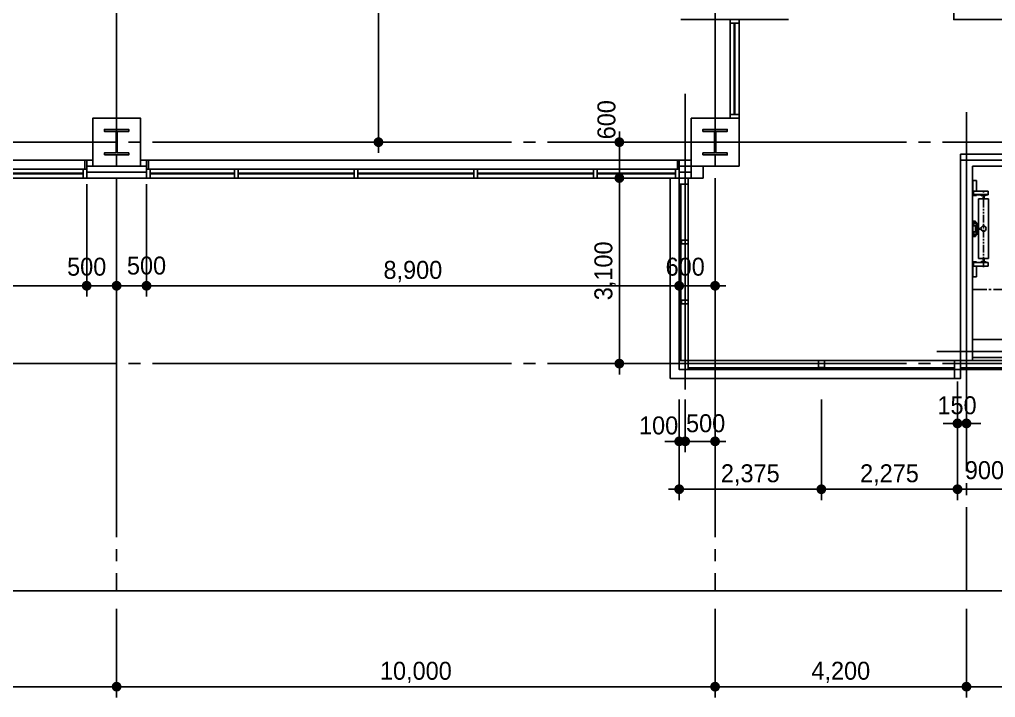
# Model space of a CAD drawing. Extents: x 14411873 to 14490035, y -1804798 to -1750552.
# Drawn here: x 14448251 to 14464558, y -1800829 to -1789499 of the extents above; entities that cross this region are included whole.
import ezdxf

# ---------------------------------------------------------------- set-up
doc = ezdxf.new("R2010")
doc.units = 0
doc.header["$LTSCALE"] = 100
doc.header["$MEASUREMENT"] = 0
doc.header["$PDSIZE"] = -10
for name, pattern in [('CEN', [66, 60, -2, 2, -2]), ('CENTER2', [1.125, 0.75, -0.125, 0.125, -0.125]), ('PHANTOM', [2.5, 1.25, -0.25, 0.25, -0.25, 0.25, -0.25])]:
    doc.linetypes.add(name, pattern=pattern)
doc.layers.get('0').update_dxf_attribs({"linetype": 'CONTINUOUS'})
doc.layers.get('Defpoints').update_dxf_attribs({"linetype": 'CONTINUOUS'})
for name, color, linetype in [('0-내벽고정식', 7, 'CONTINUOUS'), ('8', 8, 'CONTINUOUS'), ('CEN', 1, 'CEN'), ('COL', 2, 'CONTINUOUS'), ('col2', 3, 'CONTINUOUS'), ('DIM', 7, 'CONTINUOUS'), ('elev', 7, 'CONTINUOUS'), ('TEXT1', 7, 'CONTINUOUS'), ('WALL', 2, 'CONTINUOUS'), ('WALL-1', 7, 'CONTINUOUS'), ('WID', 4, 'CONTINUOUS'), ('WINE', 8, 'CONTINUOUS')]:
    doc.layers.add(name, color=color, linetype=linetype)
doc.styles.add('굴림', font='H2HDRM.TTF')
doc.dimstyles.new('DIM100', dxfattribs={"dimtxt": 300, "dimasz": 120, "dimexe": 1, "dimexo": 100, "dimgap": 60, "dimtad": 1, "dimdec": 4, "dimzin": 0, "dimdsep": 46, "dimlunit": 6, "dimtxsty": '굴림', "dimblk": 'DOTT', "dimcen": 0.09, "dimadec": 0, "dimazin": 0, "dimtfac": 1, "dimtdec": 4, "dimtofl": 0, "dimtmove": 2, "dimatfit": 2, "dimldrblk": 'DOTT', "dimfxl": 1, "dimtolj": 1, "dimtzin": 0, "dimarcsym": 0})
doc.dimstyles.new('DIM50', dxfattribs={"dimscale": 50, "dimtxt": 3, "dimasz": 1.2, "dimexe": 1, "dimexo": 1, "dimgap": 0.6, "dimtad": 1, "dimdec": 4, "dimzin": 0, "dimdsep": 46, "dimlunit": 6, "dimtxsty": '굴림', "dimblk": 'DOTT', "dimcen": 0.09, "dimadec": 0, "dimazin": 0, "dimtfac": 1, "dimtdec": 4, "dimtofl": 0, "dimtmove": 2, "dimatfit": 2, "dimldrblk": 'DOTT', "dimfxl": 1, "dimtolj": 1, "dimtzin": 0, "dimarcsym": 0})

# ---------------------------------------------------------------- blocks, each defined once
blk = doc.blocks.new('카운트')
at = {"layer": 'elev', "color": 8}
for p, q in [((0, -242), (-65, -242)), ((-65, -417), (-65, -242)), ((-6, -492), (-6, -242)), ((-261, -482), (-261, -417)), ((-16, -417), (-261, -417)), ((-16, -477), (-261, -477)), ((-16, -482), (-261, -482)), ((-218, -485), (-196, -485)), ((-218, -488), (-196, -488)), ((-174, -485), (-152, -485)), ((-174, -488), (-152, -488)), ((-65, -492), (-65, -482)), ((-16, -482), (-16, -417)), ((-100, -545), (-270, -545)), ((-270, -1545), (-270, -545)), ((-224, -495), (-224, -491)), ((-224, -495), (-221, -495)), ((-221, -495), (-221, -491)), ((-193, -537), (-193, -491)), ((-190, -537), (-190, -491)), ((-180, -537), (-180, -491)), ((-177, -537), (-177, -491)), ((-149, -495), (-149, -491)), ((-149, -495), (-146, -495)), ((-146, -495), (-146, -491)), ((-100, -1545), (-100, -545)), ((0, -492), (-65, -492)), ((-25, -948), (-71, -948)), ((-71, -1148), (-71, -948)), ((-62, -1148), (-62, -948)), ((-25, -952), (-62, -952)), ((-50, -948), (-50, -918)), ((0, -918), (-50, -918)), ((-25, -948), (-25, -998)), ((-4, -1178), (-4, -918)), ((-129, -1043), (-104, -1043)), ((-129, -1053), (-104, -1053)), ((-104, -1043), (-101, -1044)), ((-104, -1053), (-101, -1051)), ((-101, -1044), (-86, -1044)), ((-101, -1051), (-86, -1051)), ((-82, -1041), (-86, -1044)), ((-82, -1055), (-86, -1051)), ((-80, -1011), (-82, -1041)), ((-82, -1055), (-80, -1084)), ((-78, -1009), (-74, -1009)), ((-78, -1087), (-74, -1087)), ((-74, -1009), (-74, -1087)), ((-25, -998), (-62, -998)), ((-25, -1098), (-62, -1098)), ((-50, -1098), (-50, -998)), ((-25, -1148), (-25, -1098)), ((-25, -1148), (-71, -1148)), ((-25, -1144), (-62, -1144)), ((-50, -1178), (-50, -1148)), ((0, -1178), (-50, -1178)), ((-100, -1545), (-270, -1545)), ((-16, -1608), (-261, -1608)), ((-261, -1608), (-261, -1673)), ((-16, -1613), (-261, -1613)), ((-224, -1595), (-224, -1599)), ((-221, -1595), (-224, -1595)), ((-221, -1595), (-221, -1599)), ((-196, -1602), (-218, -1602)), ((-196, -1605), (-218, -1605)), ((-193, -1553), (-193, -1599)), ((-190, -1553), (-190, -1599)), ((-180, -1553), (-180, -1599)), ((-177, -1553), (-177, -1599)), ((-152, -1602), (-174, -1602)), ((-152, -1605), (-174, -1605)), ((-146, -1595), (-149, -1595)), ((-149, -1595), (-149, -1599)), ((-146, -1595), (-146, -1599)), ((-65, -1598), (-65, -1608)), ((0, -1598), (-65, -1598)), ((-16, -1608), (-16, -1673)), ((-6, -1598), (-6, -1848)), ((-16, -1673), (-261, -1673)), ((-65, -1673), (-65, -1848)), ((0, -1848), (-65, -1848))]:
    blk.add_line(p, q, dxfattribs=at)
at = {"layer": 'elev', "color": 1, "linetype": 'PHANTOM'}
blk.add_line((-185, -1691), (-185, -405), dxfattribs=at)
at = {"layer": 'elev', "color": 8}
blk.add_circle((-185, -1045), 42.8, dxfattribs=at)
for centre, radius, start, end in [((-218, -491), 6.2, 90, 180), ((-218, -491), 3, 90, 180), ((-196, -491), 6.2, 0, 90), ((-196, -491), 3, 0, 90), ((-174, -491), 6.2, 90, 180), ((-174, -491), 3, 90, 180), ((-152, -491), 6.2, 0, 90), ((-152, -491), 3, 0, 90), ((-185, -537), 8.2, 180, 0), ((-185, -537), 5, 180, 0), ((-78, -1011), 2.5, 90, 176.5907), ((-78, -1084), 2.5, 183.4093, 270), ((-218, -1599), 6.2, 180, 270), ((-218, -1599), 3, 180, 270), ((-196, -1599), 3, 270, 0), ((-196, -1599), 6.2, 270, 0), ((-185, -1553), 8.2, 0, 180), ((-185, -1553), 5, 0, 180), ((-174, -1599), 6.2, 180, 270), ((-174, -1599), 3, 180, 270), ((-152, -1599), 3, 270, 0), ((-152, -1599), 6.2, 270, 0)]:
    blk.add_arc(centre, radius, start, end, dxfattribs=at)
blk = doc.blocks.new('DOTT')
for p, q in [((0, 1.5), (0, -1.5)), ((-1.5, 0), (1.5, 0))]:
    blk.add_line(p, q)
at = {"color": 6, "const_width": 0.68}
blk.add_lwpolyline([(-0.34, 0, 1), (0.34, 0, 1)], format="xyb", close=True, dxfattribs=at)
blk = doc.blocks.new('*D44')
at = {"layer": 'Defpoints', "color": 0, "lineweight": -3}
for p in [(14459873, -1799049), (14464073, -1799049), (14464073, -1800649)]:
    blk.add_point(p, dxfattribs=at)
at = {"layer": 'DIM', "color": 7, "lineweight": -2}
for p, q in [((14459873, -1799349), (14459873, -1800749)), ((14464073, -1799349), (14464073, -1800749)), ((14459993, -1800649), (14463953, -1800649))]:
    blk.add_line(p, q, dxfattribs=at)
at = {"layer": 'DIM', "color": 7, "lineweight": -2, "xscale": 120, "yscale": 120, "zscale": 120, "rotation": 180}
blk.add_blockref('DOTT', (14459873, -1800649), dxfattribs=at)
at = {"layer": 'DIM', "color": 7, "lineweight": -2, "xscale": 120, "yscale": 120, "zscale": 120}
blk.add_blockref('DOTT', (14464073, -1800649), dxfattribs=at)
at = {"layer": 'DIM', "color": 3, "insert": (14461973, -1800410), "char_height": 300, "attachment_point": 5, "style": '굴림'}
blk.add_mtext('\\A1;4,200', dxfattribs=at)
blk = doc.blocks.new('*D45')
at = {"layer": 'Defpoints', "color": 0, "lineweight": -3}
for p in [(14464073, -1799049), (14469873, -1799049), (14469873, -1800649)]:
    blk.add_point(p, dxfattribs=at)
at = {"layer": 'DIM', "color": 7, "lineweight": -2}
for p, q in [((14464073, -1799349), (14464073, -1800749)), ((14469873, -1799349), (14469873, -1800749)), ((14464193, -1800649), (14469753, -1800649))]:
    blk.add_line(p, q, dxfattribs=at)
at = {"layer": 'DIM', "color": 7, "lineweight": -2, "xscale": 120, "yscale": 120, "zscale": 120, "rotation": 180}
blk.add_blockref('DOTT', (14464073, -1800649), dxfattribs=at)
at = {"layer": 'DIM', "color": 7, "lineweight": -2, "xscale": 120, "yscale": 120, "zscale": 120}
blk.add_blockref('DOTT', (14469873, -1800649), dxfattribs=at)
at = {"layer": 'DIM', "color": 3, "insert": (14466973, -1800411), "char_height": 300, "attachment_point": 5, "style": '굴림'}
blk.add_mtext('\\A1;5,800', dxfattribs=at)
blk = doc.blocks.new('*D46')
at = {"layer": 'Defpoints', "color": 0, "lineweight": -3}
for p in [(14439873, -1799049), (14449873, -1799049), (14449873, -1800649)]:
    blk.add_point(p, dxfattribs=at)
at = {"layer": 'DIM', "color": 7, "lineweight": -2}
for p, q in [((14439873, -1799349), (14439873, -1800749)), ((14449873, -1799349), (14449873, -1800749)), ((14439993, -1800649), (14449753, -1800649))]:
    blk.add_line(p, q, dxfattribs=at)
at = {"layer": 'DIM', "color": 7, "lineweight": -2, "xscale": 120, "yscale": 120, "zscale": 120, "rotation": 180}
blk.add_blockref('DOTT', (14439873, -1800649), dxfattribs=at)
at = {"layer": 'DIM', "color": 7, "lineweight": -2, "xscale": 120, "yscale": 120, "zscale": 120}
blk.add_blockref('DOTT', (14449873, -1800649), dxfattribs=at)
at = {"layer": 'DIM', "color": 3, "insert": (14444873, -1800411), "char_height": 300, "attachment_point": 5, "style": '굴림'}
blk.add_mtext('\\A1;10,000', dxfattribs=at)
blk = doc.blocks.new('TT1')
at = {"layer": 'TEXT1'}
for p, q in [((-1013, -600), (1013, -600)), ((0, -600), (0, -1000))]:
    blk.add_line(p, q, dxfattribs=at)
blk.add_lwpolyline([(-1013, 0), (1013, 0), (1013, -1000), (-1013, -1000)], close=True, dxfattribs=at)
blk = doc.blocks.new('*D87')
at = {"layer": 'Defpoints', "color": 0, "lineweight": -3}
for p in [(14463923, -1795549), (14464823, -1795549), (14463923, -1797349)]:
    blk.add_point(p, dxfattribs=at)
at = {"layer": 'DIM', "color": 7, "lineweight": -2}
for p, q in [((14463923, -1795849), (14463923, -1797449)), ((14464823, -1795849), (14464823, -1797449)), ((14464703, -1797349), (14464043, -1797349))]:
    blk.add_line(p, q, dxfattribs=at)
at = {"layer": 'DIM', "color": 7, "lineweight": -2, "xscale": 120, "yscale": 120, "zscale": 120, "rotation": 180}
blk.add_blockref('DOTT', (14463923, -1797349), dxfattribs=at)
at = {"layer": 'DIM', "color": 7, "lineweight": -2, "xscale": 120, "yscale": 120, "zscale": 120}
blk.add_blockref('DOTT', (14464823, -1797349), dxfattribs=at)
at = {"layer": 'DIM', "color": 3, "insert": (14464373, -1797032), "char_height": 300, "attachment_point": 5, "style": '굴림'}
blk.add_mtext('\\A1;900', dxfattribs=at)
blk = doc.blocks.new('*D88')
at = {"layer": 'Defpoints', "color": 0, "lineweight": -3}
for p in [(14459273, -1795549), (14461648, -1795549), (14459273, -1797349)]:
    blk.add_point(p, dxfattribs=at)
at = {"layer": 'DIM', "color": 7, "lineweight": -2}
for p, q in [((14459273, -1795849), (14459273, -1797449)), ((14461648, -1795849), (14461648, -1797449)), ((14461528, -1797349), (14459393, -1797349))]:
    blk.add_line(p, q, dxfattribs=at)
at = {"layer": 'DIM', "color": 7, "lineweight": -2, "xscale": 120, "yscale": 120, "zscale": 120, "rotation": 180}
blk.add_blockref('DOTT', (14459273, -1797349), dxfattribs=at)
at = {"layer": 'DIM', "color": 7, "lineweight": -2, "xscale": 120, "yscale": 120, "zscale": 120}
blk.add_blockref('DOTT', (14461648, -1797349), dxfattribs=at)
at = {"layer": 'DIM', "color": 3, "insert": (14460461, -1797110), "char_height": 300, "attachment_point": 5, "style": '굴림'}
blk.add_mtext('\\A1;2,375', dxfattribs=at)
blk = doc.blocks.new('*D89')
at = {"layer": 'Defpoints', "color": 0, "lineweight": -3}
for p in [(14461648, -1795549), (14463923, -1795549), (14461648, -1797349)]:
    blk.add_point(p, dxfattribs=at)
at = {"layer": 'DIM', "color": 7, "lineweight": -2}
for p, q in [((14461648, -1795849), (14461648, -1797449)), ((14463923, -1795849), (14463923, -1797449)), ((14463803, -1797349), (14461768, -1797349))]:
    blk.add_line(p, q, dxfattribs=at)
at = {"layer": 'DIM', "color": 7, "lineweight": -2, "xscale": 120, "yscale": 120, "zscale": 120, "rotation": 180}
blk.add_blockref('DOTT', (14461648, -1797349), dxfattribs=at)
at = {"layer": 'DIM', "color": 7, "lineweight": -2, "xscale": 120, "yscale": 120, "zscale": 120}
blk.add_blockref('DOTT', (14463923, -1797349), dxfattribs=at)
at = {"layer": 'DIM', "color": 3, "insert": (14462786, -1797110), "char_height": 300, "attachment_point": 5, "style": '굴림'}
blk.add_mtext('\\A1;2,275', dxfattribs=at)
blk = doc.blocks.new('*D90')
at = {"layer": 'Defpoints', "color": 0, "lineweight": -3}
for p in [(14459373, -1795682), (14459873, -1795549), (14459373, -1796549)]:
    blk.add_point(p, dxfattribs=at)
at = {"layer": 'DIM', "color": 7, "lineweight": -2}
for p, q in [((14459873, -1795849), (14459873, -1796649)), ((14459373, -1795982), (14459373, -1796649)), ((14459753, -1796549), (14459493, -1796549))]:
    blk.add_line(p, q, dxfattribs=at)
at = {"layer": 'DIM', "color": 7, "lineweight": -2, "xscale": 120, "yscale": 120, "zscale": 120, "rotation": 180}
blk.add_blockref('DOTT', (14459373, -1796549), dxfattribs=at)
at = {"layer": 'DIM', "color": 7, "lineweight": -2, "xscale": 120, "yscale": 120, "zscale": 120}
blk.add_blockref('DOTT', (14459873, -1796549), dxfattribs=at)
at = {"layer": 'DIM', "color": 3, "insert": (14459715, -1796248), "char_height": 300, "attachment_point": 5, "style": '굴림'}
blk.add_mtext('\\A1;500', dxfattribs=at)
blk = doc.blocks.new('*D91')
at = {"layer": 'Defpoints', "color": 0, "lineweight": -3}
for p in [(14458848, -1792149), (14458273, -1795249), (14458848, -1795249)]:
    blk.add_point(p, dxfattribs=at)
at = {"layer": 'DIM', "color": 7, "lineweight": -2}
for p, q in [((14458548, -1792149), (14458173, -1792149)), ((14458273, -1792269), (14458273, -1795129)), ((14458548, -1795249), (14458173, -1795249))]:
    blk.add_line(p, q, dxfattribs=at)
at = {"layer": 'DIM', "color": 7, "lineweight": -2, "xscale": 120, "yscale": 120, "zscale": 120}
for p, rotation in [((14458273, -1792149), 90), ((14458273, -1795249), 270)]:
    blk.add_blockref('DOTT', p, dxfattribs=dict(at, rotation=rotation))
at = {"layer": 'DIM', "color": 3, "insert": (14458034, -1793699), "char_height": 300, "attachment_point": 5, "rotation": 90, "style": '굴림'}
blk.add_mtext('\\A1;3,100', dxfattribs=at)
blk = doc.blocks.new('*D92')
at = {"layer": 'Defpoints', "color": 0, "lineweight": -3}
for p in [(14458848, -1791549), (14458273, -1792149), (14458848, -1792149)]:
    blk.add_point(p, dxfattribs=at)
at = {"layer": 'DIM', "color": 7, "lineweight": -2}
for p, q in [((14458548, -1791549), (14458173, -1791549)), ((14458273, -1791669), (14458273, -1792029)), ((14458548, -1792149), (14458173, -1792149))]:
    blk.add_line(p, q, dxfattribs=at)
at = {"layer": 'DIM', "color": 7, "lineweight": -2, "xscale": 120, "yscale": 120, "zscale": 120}
for p, rotation in [((14458273, -1791549), 90), ((14458273, -1792149), 270)]:
    blk.add_blockref('DOTT', p, dxfattribs=dict(at, rotation=rotation))
at = {"layer": 'DIM', "color": 3, "insert": (14458059, -1791174), "char_height": 300, "attachment_point": 5, "rotation": 90, "style": '굴림'}
blk.add_mtext('\\A1;600', dxfattribs=at)
blk = doc.blocks.new('*D97')
at = {"layer": 'Defpoints', "color": 0, "lineweight": -3}
for p in [(14463923, -1795249), (14464073, -1795249), (14463923, -1796249)]:
    blk.add_point(p, dxfattribs=at)
at = {"layer": 'DIM', "color": 7, "lineweight": -2}
for p, q in [((14463923, -1795549), (14463923, -1796349)), ((14464073, -1795549), (14464073, -1796349)), ((14463803, -1796249), (14463683, -1796249)), ((14464193, -1796249), (14464313, -1796249))]:
    blk.add_line(p, q, dxfattribs=at)
at = {"layer": 'DIM', "color": 7, "lineweight": -2, "xscale": 120, "yscale": 120, "zscale": 120}
blk.add_blockref('DOTT', (14463923, -1796249), dxfattribs=at)
at = {"layer": 'DIM', "color": 7, "lineweight": -2, "xscale": 120, "yscale": 120, "zscale": 120, "rotation": 180}
blk.add_blockref('DOTT', (14464073, -1796249), dxfattribs=at)
at = {"layer": 'DIM', "color": 3, "insert": (14463915, -1795948), "char_height": 300, "attachment_point": 5, "style": '굴림'}
blk.add_mtext('\\A1;150', dxfattribs=at)
blk = doc.blocks.new('aw-9000-300')
at = {"layer": 'WID'}
for points in [[(0, 0), (60, 0), (60, -150), (0, -150)], [(0, -300), (30, -300), (30, -150), (0, -150)], [(1470, -69), (1470, -81), (60, -81), (60, -69)], [(1470, 0), (1530, 0), (1530, -150), (1470, -150)], [(3470, -69), (3470, -81), (1530, -81), (1530, -69)], [(3470, 0), (3530, 0), (3530, -150), (3470, -150)], [(5470, -69), (5470, -81), (3530, -81), (3530, -69)], [(5470, 0), (5530, 0), (5530, -150), (5470, -150)], [(7470, -69), (7470, -81), (5530, -81), (5530, -69)], [(7470, 0), (7530, 0), (7530, -150), (7470, -150)], [(7530, -69), (7530, -81), (8940, -81), (8940, -69)], [(8940, 0), (9000, 0), (9000, -150), (8940, -150)], [(8970, -300), (9000, -300), (9000, -150), (8970, -150)]]:
    blk.add_lwpolyline(points, close=True, dxfattribs=at)
at = {"layer": 'WINE'}
for p, q in [((0, 0), (9000, 0)), ((0, -150), (9000, -150)), ((0, -300), (9000, -300))]:
    blk.add_line(p, q, dxfattribs=at)
blk = doc.blocks.new('*D107')
at = {"layer": 'Defpoints', "color": 0, "lineweight": -3, "ltscale": 3}
for p in [(14440373, -1792149), (14449373, -1792149), (14449373, -1793949)]:
    blk.add_point(p, dxfattribs=at)
at = {"layer": 'DIM', "color": 7, "lineweight": -2, "ltscale": 3}
for p, q in [((14440373, -1792249), (14440373, -1793950)), ((14449373, -1792249), (14449373, -1793950)), ((14440493, -1793949), (14449253, -1793949))]:
    blk.add_line(p, q, dxfattribs=at)
at = {"layer": 'DIM', "color": 7, "lineweight": -2, "ltscale": 3, "xscale": 120, "yscale": 120, "zscale": 120, "rotation": 180}
blk.add_blockref('DOTT', (14440373, -1793949), dxfattribs=at)
at = {"layer": 'DIM', "color": 7, "lineweight": -2, "ltscale": 3, "xscale": 120, "yscale": 120, "zscale": 120}
blk.add_blockref('DOTT', (14449373, -1793949), dxfattribs=at)
at = {"layer": 'DIM', "color": 3, "ltscale": 3, "insert": (14444873, -1793711), "char_height": 300, "attachment_point": 5, "style": '굴림'}
blk.add_mtext('\\A1;9,000', dxfattribs=at)
blk = doc.blocks.new('*D109')
at = {"layer": 'Defpoints', "color": 0, "lineweight": -3, "ltscale": 3}
for p in [(14449373, -1792149), (14449873, -1792149), (14449373, -1793949)]:
    blk.add_point(p, dxfattribs=at)
at = {"layer": 'DIM', "color": 7, "lineweight": -2, "ltscale": 3}
for p, q in [((14449373, -1792249), (14449373, -1793950)), ((14449873, -1792249), (14449873, -1793950)), ((14449753, -1793949), (14449493, -1793949))]:
    blk.add_line(p, q, dxfattribs=at)
at = {"layer": 'DIM', "color": 7, "lineweight": -2, "ltscale": 3, "xscale": 120, "yscale": 120, "zscale": 120, "rotation": 180}
blk.add_blockref('DOTT', (14449373, -1793949), dxfattribs=at)
at = {"layer": 'DIM', "color": 7, "lineweight": -2, "ltscale": 3, "xscale": 120, "yscale": 120, "zscale": 120}
blk.add_blockref('DOTT', (14449873, -1793949), dxfattribs=at)
at = {"layer": 'DIM', "color": 3, "ltscale": 3, "insert": (14449373, -1793632), "char_height": 300, "attachment_point": 5, "style": '굴림'}
blk.add_mtext('\\A1;500', dxfattribs=at)
blk = doc.blocks.new('*D110')
at = {"layer": 'Defpoints', "color": 0, "lineweight": -3, "ltscale": 3}
for p in [(14450373, -1792149), (14459273, -1792149), (14459273, -1793949)]:
    blk.add_point(p, dxfattribs=at)
at = {"layer": 'DIM', "color": 7, "lineweight": -2, "ltscale": 3}
for p, q in [((14450373, -1792249), (14450373, -1793950)), ((14459273, -1792249), (14459273, -1793950)), ((14450493, -1793949), (14459153, -1793949))]:
    blk.add_line(p, q, dxfattribs=at)
at = {"layer": 'DIM', "color": 7, "lineweight": -2, "ltscale": 3, "xscale": 120, "yscale": 120, "zscale": 120, "rotation": 180}
blk.add_blockref('DOTT', (14450373, -1793949), dxfattribs=at)
at = {"layer": 'DIM', "color": 7, "lineweight": -2, "ltscale": 3, "xscale": 120, "yscale": 120, "zscale": 120}
blk.add_blockref('DOTT', (14459273, -1793949), dxfattribs=at)
at = {"layer": 'DIM', "color": 3, "ltscale": 3, "insert": (14454823, -1793711), "char_height": 300, "attachment_point": 5, "style": '굴림'}
blk.add_mtext('\\A1;8,900', dxfattribs=at)
blk = doc.blocks.new('*D111')
at = {"layer": 'Defpoints', "color": 0, "lineweight": -3, "ltscale": 3}
for p in [(14449873, -1792149), (14450373, -1792149), (14450373, -1793949)]:
    blk.add_point(p, dxfattribs=at)
at = {"layer": 'DIM', "color": 7, "lineweight": -2, "ltscale": 3}
for p, q in [((14449873, -1792249), (14449873, -1793950)), ((14450373, -1792249), (14450373, -1793950)), ((14449993, -1793949), (14450253, -1793949))]:
    blk.add_line(p, q, dxfattribs=at)
at = {"layer": 'DIM', "color": 7, "lineweight": -2, "ltscale": 3, "xscale": 120, "yscale": 120, "zscale": 120, "rotation": 180}
blk.add_blockref('DOTT', (14449873, -1793949), dxfattribs=at)
at = {"layer": 'DIM', "color": 7, "lineweight": -2, "ltscale": 3, "xscale": 120, "yscale": 120, "zscale": 120}
blk.add_blockref('DOTT', (14450373, -1793949), dxfattribs=at)
at = {"layer": 'DIM', "color": 3, "ltscale": 3, "insert": (14450373, -1793613), "char_height": 300, "attachment_point": 5, "style": '굴림'}
blk.add_mtext('\\A1;500', dxfattribs=at)
blk = doc.blocks.new('*D112')
at = {"layer": 'Defpoints', "color": 0, "lineweight": -3, "ltscale": 3}
for p in [(14459273, -1792149), (14459873, -1792149), (14459273, -1793949)]:
    blk.add_point(p, dxfattribs=at)
at = {"layer": 'DIM', "color": 7, "lineweight": -2, "ltscale": 3}
for p, q in [((14459273, -1792249), (14459273, -1793950)), ((14459873, -1792249), (14459873, -1793950)), ((14459753, -1793949), (14459393, -1793949))]:
    blk.add_line(p, q, dxfattribs=at)
at = {"layer": 'DIM', "color": 7, "lineweight": -2, "ltscale": 3, "xscale": 120, "yscale": 120, "zscale": 120, "rotation": 180}
blk.add_blockref('DOTT', (14459273, -1793949), dxfattribs=at)
at = {"layer": 'DIM', "color": 7, "lineweight": -2, "ltscale": 3, "xscale": 120, "yscale": 120, "zscale": 120}
blk.add_blockref('DOTT', (14459873, -1793949), dxfattribs=at)
at = {"layer": 'DIM', "color": 3, "ltscale": 3, "insert": (14459373, -1793632), "char_height": 300, "attachment_point": 5, "style": '굴림'}
blk.add_mtext('\\A1;600', dxfattribs=at)
blk = doc.blocks.new('*D140')
at = {"layer": 'Defpoints', "color": 0, "lineweight": -3}
for p in [(14449873, -1799049), (14459873, -1799049), (14459873, -1800649)]:
    blk.add_point(p, dxfattribs=at)
at = {"layer": 'DIM', "color": 7, "lineweight": -2}
for p, q in [((14449873, -1799349), (14449873, -1800749)), ((14459873, -1799349), (14459873, -1800749)), ((14449993, -1800649), (14459753, -1800649))]:
    blk.add_line(p, q, dxfattribs=at)
at = {"layer": 'DIM', "color": 7, "lineweight": -2, "xscale": 120, "yscale": 120, "zscale": 120, "rotation": 180}
blk.add_blockref('DOTT', (14449873, -1800649), dxfattribs=at)
at = {"layer": 'DIM', "color": 7, "lineweight": -2, "xscale": 120, "yscale": 120, "zscale": 120}
blk.add_blockref('DOTT', (14459873, -1800649), dxfattribs=at)
at = {"layer": 'DIM', "color": 3, "insert": (14454873, -1800411), "char_height": 300, "attachment_point": 5, "style": '굴림'}
blk.add_mtext('\\A1;10,000', dxfattribs=at)
blk = doc.blocks.new('*D149')
at = {"layer": 'Defpoints', "color": 0, "lineweight": -3}
for p in [(14459273, -1795549), (14459373, -1795549), (14459273, -1796549)]:
    blk.add_point(p, dxfattribs=at)
at = {"layer": 'DIM', "color": 7, "lineweight": -2}
for p, q in [((14459273, -1795849), (14459273, -1796649)), ((14459373, -1795849), (14459373, -1796649)), ((14459153, -1796549), (14459033, -1796549)), ((14459493, -1796549), (14459613, -1796549))]:
    blk.add_line(p, q, dxfattribs=at)
at = {"layer": 'DIM', "color": 7, "lineweight": -2, "xscale": 120, "yscale": 120, "zscale": 120}
blk.add_blockref('DOTT', (14459273, -1796549), dxfattribs=at)
at = {"layer": 'DIM', "color": 7, "lineweight": -2, "xscale": 120, "yscale": 120, "zscale": 120, "rotation": 180}
blk.add_blockref('DOTT', (14459373, -1796549), dxfattribs=at)
at = {"layer": 'DIM', "color": 3, "insert": (14458929, -1796285), "char_height": 300, "attachment_point": 5, "style": '굴림'}
blk.add_mtext('\\A1;100', dxfattribs=at)
blk = doc.blocks.new('*D171')
at = {"layer": 'Defpoints', "color": 0, "lineweight": -3}
for p in [(14454248, -1785949), (14455273, -1785949), (14455048, -1791549)]:
    blk.add_point(p, dxfattribs=at)
at = {"layer": 'DIM', "color": 7, "lineweight": -2}
for p, q in [((14454973, -1785949), (14454148, -1785949)), ((14454248, -1791429), (14454248, -1786069)), ((14454748, -1791549), (14454148, -1791549))]:
    blk.add_line(p, q, dxfattribs=at)
at = {"layer": 'DIM', "color": 7, "lineweight": -2, "xscale": 120, "yscale": 120, "zscale": 120}
for p, rotation in [((14454248, -1785949), 90), ((14454248, -1791549), 270)]:
    blk.add_blockref('DOTT', p, dxfattribs=dict(at, rotation=rotation))
at = {"layer": 'DIM', "color": 3, "insert": (14454009, -1788749), "char_height": 300, "attachment_point": 5, "rotation": 90, "style": '굴림'}
blk.add_mtext('\\A1;5,600', dxfattribs=at)

msp = doc.modelspace()

# ---------------------------------------------------------------- linework, layer by layer
at = {"layer": '0-내벽고정식'}
for p, q in [((14449373.21251, -1791849.19177), (14449473.21251, -1791849.19177)), ((14450273.21251, -1791849.19177), (14450373.21251, -1791849.19177)), ((14459273.21251, -1791849.19177), (14459473.21251, -1791849.19177))]:
    msp.add_line(p, q, dxfattribs=at)
at = {"layer": '8'}
for p, q in [((14464173.21296, -1794849.19177), (14469373.21251, -1794849.19177)), ((14464173.21296, -1795149.19177), (14469373.21251, -1795149.19177))]:
    msp.add_line(p, q, dxfattribs=at)
at = {"layer": 'CEN', "linetype": 'CEN'}
for p, q in [((14449873.21251, -1759149.19177), (14449873.21251, -1799049.19177)), ((14459873.21251, -1759149.1912), (14459873.21251, -1799049.1912)), ((14459373.21251, -1790740.00879), (14459373.21251, -1795681.56875)), ((14464073.21251, -1791049.19177), (14464073.21251, -1799049.19177)), ((14417473.21251, -1791549.19177), (14481473.21251, -1791549.19177)), ((14417473.21251, -1791549.19177), (14481473.21251, -1791549.19177)), ((14463973.21251, -1791849.19177), (14471075.63475, -1791849.19177)), ((14463575.63475, -1795049.19177), (14471075.63475, -1795049.19177)), ((14417473.21251, -1795249.19177), (14481473.21251, -1795249.19177))]:
    msp.add_line(p, q, dxfattribs=at)
at = {"layer": 'COL'}
for points in [[(14450273.21251, -1791949.19177), (14450273.21251, -1791149.19177), (14449473.21251, -1791149.19177), (14449473.21251, -1791949.19177)], [(14460273.21251, -1791949.19177), (14460273.21251, -1791149.19177), (14459473.21251, -1791149.19177), (14459473.21251, -1791949.19177)]]:
    msp.add_lwpolyline(points, close=True, dxfattribs=at)
msp.add_lwpolyline([(14459473.21251, -1791949.19177), (14459473.21251, -1792149.19177), (14459673.21251, -1792149.19177), (14459673.21251, -1791949.19177)], dxfattribs=at)
at = {"layer": 'col2'}
for points in [[(14449669.71251, -1791763.19177), (14449669.71251, -1791728.19177), (14449863.21251, -1791728.19177), (14449863.21251, -1791370.19177), (14449669.71251, -1791370.19177), (14449669.71251, -1791335.19177), (14450076.71251, -1791335.19177), (14450076.71251, -1791370.19177), (14449883.21251, -1791370.19177), (14449883.21251, -1791728.19177), (14450076.71251, -1791728.19177), (14450076.71251, -1791763.19177)], [(14459669.71251, -1791763.19177), (14459669.71251, -1791728.19177), (14459863.21251, -1791728.19177), (14459863.21251, -1791370.19177), (14459669.71251, -1791370.19177), (14459669.71251, -1791335.19177), (14460076.71251, -1791335.19177), (14460076.71251, -1791370.19177), (14459883.21251, -1791370.19177), (14459883.21251, -1791728.19177), (14460076.71251, -1791728.19177), (14460076.71251, -1791763.19177)]]:
    msp.add_lwpolyline(points, close=True, dxfattribs=at)
at = {"layer": 'Defpoints', "color": 76}
msp.add_lwpolyline([(14417473.21251, -1799049.19177), (14481473.21251, -1799049.19177), (14481473.21251, -1759149.19177), (14417473.21251, -1759149.19177)], close=True, dxfattribs=at)
at = {"layer": 'elev', "color": 8, "linetype": 'CENTER2', "ltscale": 3}
msp.add_line((14469473.21251, -1794009.19177), (14464173.21251, -1794009.19177), dxfattribs=at)
at = {"layer": 'WALL'}
for p, q in [((14463973.21251, -1791749.19177), (14463973.21251, -1795199.19177)), ((14464923.21251, -1791749.19177), (14463973.21251, -1791749.19177)), ((14464173.21251, -1791949.19177), (14464173.21251, -1795199.19177)), ((14464923.21251, -1791949.19177), (14464173.21251, -1791949.19177)), ((14463973.21251, -1795199.19177), (14464173.21251, -1795199.19177))]:
    msp.add_line(p, q, dxfattribs=at)
at = {"layer": 'WALL-1', "color": 4}
for p, q in [((14449373.21251, -1791949.19177), (14450373.21251, -1791949.19177)), ((14459273.21251, -1791949.19177), (14459473.21251, -1791949.19177)), ((14449373.21251, -1792049.19177), (14450373.21251, -1792049.19177)), ((14459273.21251, -1792049.19177), (14459473.21251, -1792049.19177)), ((14449373.21251, -1792149.19177), (14450373.21251, -1792149.19177)), ((14459273.21251, -1792149.19177), (14459473.21251, -1792149.19177))]:
    msp.add_line(p, q, dxfattribs=at)
at = {"layer": 'WID'}
for p, q in [((14459298.21251, -1789499.19177), (14461098.21251, -1789499.19177)), ((14460192.21251, -1791089.19177), (14460192.21251, -1789559.19177)), ((14460204.21251, -1791089.19177), (14460204.21251, -1789559.19177)), ((14459277.21251, -1792249.19177), (14459277.21251, -1795199.19177)), ((14459301.21251, -1792249.19177), (14459301.21251, -1795199.19177)), ((14459423.21251, -1795321.19177), (14463873.21251, -1795321.19177)), ((14459423.21251, -1795345.19177), (14463873.21251, -1795345.19177)), ((14464773.21251, -1795321.19177), (14463973.21251, -1795321.19177)), ((14464773.21251, -1795345.19177), (14463973.21251, -1795345.19177))]:
    msp.add_line(p, q, dxfattribs=at)
for points in [[(14460123.21251, -1789499.19177), (14460273.21251, -1789499.19177), (14460273.21251, -1789559.19177), (14460123.21251, -1789559.19177)], [(14460123.21251, -1791089.19177), (14460273.21251, -1791089.19177), (14460273.21251, -1791149.19177), (14460123.21251, -1791149.19177)], [(14450373.21251, -1791849.19177), (14450403.21251, -1791849.19177), (14450403.21251, -1791999.19177), (14450373.21251, -1791999.19177)], [(14459243.21251, -1791849.19177), (14459273.21251, -1791849.19177), (14459273.21251, -1791999.19177), (14459243.21251, -1791999.19177)], [(14450373.21251, -1792149.19177), (14450433.21251, -1792149.19177), (14450433.21251, -1791999.19177), (14450373.21251, -1791999.19177)], [(14451843.21251, -1792080.19177), (14451843.21251, -1792068.19177), (14450433.21251, -1792068.19473), (14450433.21251, -1792080.19473)], [(14451843.21251, -1792149.19177), (14451903.21251, -1792149.19177), (14451903.21251, -1791999.19177), (14451843.21251, -1791999.19177)], [(14453843.21251, -1792080.19177), (14453843.21251, -1792068.19177), (14451903.21251, -1792068.19177), (14451903.21251, -1792080.19177)], [(14453843.21251, -1792149.19177), (14453903.21251, -1792149.19177), (14453903.21251, -1791999.19177), (14453843.21251, -1791999.19177)], [(14455843.21251, -1792080.19177), (14455843.21251, -1792068.19177), (14453903.21251, -1792068.19177), (14453903.21251, -1792080.19177)], [(14455843.21251, -1792149.19177), (14455903.21251, -1792149.19177), (14455903.21251, -1791999.19177), (14455843.21251, -1791999.19177)], [(14457843.21251, -1792080.19177), (14457843.21251, -1792068.19177), (14455903.21251, -1792068.19177), (14455903.21251, -1792080.19177)], [(14457843.21251, -1792149.19177), (14457903.21251, -1792149.19177), (14457903.21251, -1791999.19177), (14457843.21251, -1791999.19177)], [(14457903.21251, -1792080.19177), (14457903.21251, -1792068.19177), (14459213.21251, -1792068.19473), (14459213.21251, -1792080.19473)], [(14459213.21251, -1792149.19177), (14459273.21251, -1792149.19177), (14459273.21251, -1791999.19177), (14459213.21251, -1791999.19177)], [(14459423.21251, -1792149.19177), (14459423.21251, -1792249.19177), (14459273.21251, -1792249.19177), (14459273.21251, -1792149.19177)], [(14459309.21251, -1793189.19177), (14459423.21251, -1793189.19177), (14459423.21251, -1793249.19177), (14459309.21251, -1793249.19177)], [(14459423.21251, -1795199.19177), (14459423.21251, -1795349.19177), (14459273.21251, -1795349.19177), (14459273.21251, -1795199.19177)], [(14461698.21251, -1795199.19177), (14461698.21251, -1795313.19177), (14461598.21251, -1795313.19177), (14461598.21251, -1795199.19177)], [(14463973.21251, -1795199.19177), (14463973.21251, -1795349.19177), (14463873.21251, -1795349.19177), (14463873.21251, -1795199.19177)], [(14463873.21251, -1795499.19177), (14463973.21251, -1795499.19177), (14463973.21251, -1795349.19177), (14463873.21251, -1795349.19177)]]:
    msp.add_lwpolyline(points, close=True, dxfattribs=at)
for points in [[(14459277.21251, -1793219.19177), (14459309.21251, -1793219.19177), (14459309.21251, -1793249.19177), (14459423.21251, -1793249.19177), (14459423.21251, -1793189.19177), (14459309.21251, -1793189.19177), (14459309.21251, -1793219.19177)], [(14459277.21251, -1794219.19177), (14459309.21251, -1794219.19177), (14459309.21251, -1794249.19177), (14459423.21251, -1794249.19177), (14459423.21251, -1794189.19177), (14459309.21251, -1794189.19177), (14459309.21251, -1794219.19177)]]:
    msp.add_lwpolyline(points, dxfattribs=at)
at = {"layer": 'WINE'}
for p, q in [((14460123.21251, -1791089.19177), (14460123.21251, -1789559.19177)), ((14460273.21251, -1791089.19177), (14460273.21251, -1789559.19177)), ((14450373.21251, -1791849.19177), (14459243.21251, -1791849.19177)), ((14450373.21251, -1791999.19177), (14459273.21251, -1791999.19177)), ((14450373.21251, -1792149.19177), (14459273.21251, -1792149.19177)), ((14459123.21251, -1792149.19177), (14459123.21251, -1795499.19177)), ((14459273.21251, -1792149.19177), (14459273.21251, -1795349.19177)), ((14459423.21251, -1792249.19177), (14459423.21251, -1795199.19177)), ((14463873.21251, -1795199.19177), (14459423.21251, -1795199.19177)), ((14463973.21251, -1795199.19177), (14469273.21251, -1795199.19177)), ((14463873.21251, -1795349.19177), (14459423.21251, -1795349.19177)), ((14463973.21251, -1795349.19177), (14469273.21251, -1795349.19177)), ((14463873.21251, -1795499.19177), (14459123.21251, -1795499.19177))]:
    msp.add_line(p, q, dxfattribs=at)

# ---------------------------------------------------------------- block references
at = {"layer": 'elev', "linetype": 'CENTER2', "xscale": -1}
msp.add_blockref('카운트', (14464173.21251, -1791949.19177), dxfattribs=at)
at = {"layer": 'TEXT1'}
msp.add_blockref('TT1', (14464873.21251, -1788500.69155), dxfattribs=at)
at = {"layer": 'WID', "xscale": -1, "rotation": 180}
msp.add_blockref('aw-9000-300', (14440373.21251, -1792149.19177), dxfattribs=at)

# ---------------------------------------------------------------- dimensions: what is measured, and where the dimension line sits
at = {"layer": 'DIM'}
for base, p1, p2, angle, picture, middle in [((14454248.21251, -1785949.19177), (14455048.21251, -1791549.19177), (14455273.21251, -1785949.19177), 90, '*D171', (14454009.17429, -1788749.19177)), ((14458273.21251, -1795249.19177), (14458848.21251, -1792149.19177), (14458848.21251, -1795249.19177), 90, '*D91', (14458034.17429, -1793699.19177)), ((14459273.21251, -1797349.19177), (14461648.21251, -1795549.19177), (14459273.21251, -1795549.19177), 180, '*D88', (14460460.71251, -1797110.15355)), ((14461648.21251, -1797349.19177), (14463923.21251, -1795549.19177), (14461648.21251, -1795549.19177), 180, '*D89', (14462785.71251, -1797110.15355))]:
    dim = msp.add_linear_dim(base=base, p1=p1, p2=p2, angle=angle, dimstyle='DIM50', override={"dimscale": 100, "dimexo": 3}, dxfattribs=at)
    dim.commit()
    dim.dimension.update_dxf_attribs({"geometry": picture, "text_midpoint": middle})
for base, p1, p2, angle, picture, middle in [((14458273.21251, -1792149.19177), (14458848.21251, -1791549.19177), (14458848.21251, -1792149.19177), 90, '*D92', (14458059.02394, -1791173.95868)), ((14463923.21251, -1797349.19177), (14464823.21251, -1795549.19177), (14463923.21251, -1795549.19177), 180, '*D87', (14464373.21251, -1797032.23789))]:
    dim = msp.add_linear_dim(base=base, p1=p1, p2=p2, angle=angle, dimstyle='DIM50', override={"dimscale": 100, "dimexo": 3}, dxfattribs=at)
    dim.commit()
    dim.dimension.update_dxf_attribs({"geometry": picture, "text_midpoint": middle, "dimtype": 128})
at = {"layer": 'DIM', "ltscale": 3}
for base, p1, p2, picture, middle in [((14449373.21251, -1793949.19177), (14440373.21251, -1792149.19177), (14449373.21251, -1792149.19177), '*D107', (14444873.21251, -1793710.52346)), ((14459273.21251, -1793949.19177), (14450373.21251, -1792149.19177), (14459273.21251, -1792149.19177), '*D110', (14454823.21251, -1793710.52346))]:
    dim = msp.add_linear_dim(base=base, p1=p1, p2=p2, dimstyle='DIM100', dxfattribs=at)
    dim.commit()
    dim.dimension.update_dxf_attribs({"geometry": picture, "text_midpoint": middle})
for base, p1, p2, picture, middle in [((14449373.21251, -1793949.19177), (14449873.21251, -1792149.19177), (14449373.21251, -1792149.19177), '*D109', (14449373.21251, -1793632.23789)), ((14459273.21251, -1793949.19177), (14459873.21251, -1792149.19177), (14459273.21251, -1792149.19177), '*D112', (14459373.21251, -1793632.23789))]:
    dim = msp.add_linear_dim(base=base, p1=p1, p2=p2, angle=180, dimstyle='DIM100', dxfattribs=at)
    dim.commit()
    dim.dimension.update_dxf_attribs({"geometry": picture, "text_midpoint": middle, "dimtype": 128})
dim = msp.add_linear_dim(base=(14450373.21251, -1793949.19177), p1=(14449873.21251, -1792149.19177), p2=(14450373.21251, -1792149.19177), dimstyle='DIM100', dxfattribs=at)
dim.commit()
dim.dimension.update_dxf_attribs({"geometry": '*D111', "text_midpoint": (14450373.21251, -1793613.21804), "dimtype": 128})
at = {"layer": 'DIM'}
for base, p1, p2, picture, middle in [((14463923.21251, -1796249.19177), (14464073.21251, -1795249.19289), (14463923.21251, -1795249.19177), '*D97', (14463915.14801, -1795948.31525)), ((14459273.21251, -1796549.19177), (14459373.21251, -1795549.19289), (14459273.21251, -1795549.19177), '*D149', (14458929.02394, -1796284.95868)), ((14459373.21251, -1796549.19177), (14459873.21251, -1795549.19289), (14459373.21251, -1795681.56875), '*D90', (14459715.14801, -1796248.31525))]:
    dim = msp.add_linear_dim(base=base, p1=p1, p2=p2, dimstyle='DIM50', override={"dimscale": 100, "dimexo": 3}, dxfattribs=at)
    dim.commit()
    dim.dimension.update_dxf_attribs({"geometry": picture, "text_midpoint": middle, "dimtype": 128})
for base, p1, p2, picture, middle in [((14449873.21251, -1800649.19136), (14439873.21251, -1799049.19177), (14449873.21251, -1799049.1914), '*D46', (14444873.21251, -1800410.52305)), ((14459873.21251, -1800649.19098), (14449873.21251, -1799049.1914), (14459873.21251, -1799049.19103), '*D140', (14454873.21251, -1800410.52267)), ((14464073.21258, -1800649.19177), (14459873.21256, -1799049.19177), (14464073.21258, -1799049.19179), '*D44', (14461973.21257, -1800410.15355)), ((14469873.21256, -1800649.19177), (14464073.21258, -1799049.1915), (14469873.21256, -1799049.19111), '*D45', (14466973.21257, -1800410.52346))]:
    dim = msp.add_linear_dim(base=base, p1=p1, p2=p2, dimstyle='DIM50', override={"dimscale": 100, "dimexo": 3}, dxfattribs=at)
    dim.commit()
    dim.dimension.update_dxf_attribs({"geometry": picture, "text_midpoint": middle})

doc.saveas('drawing.dxf')
